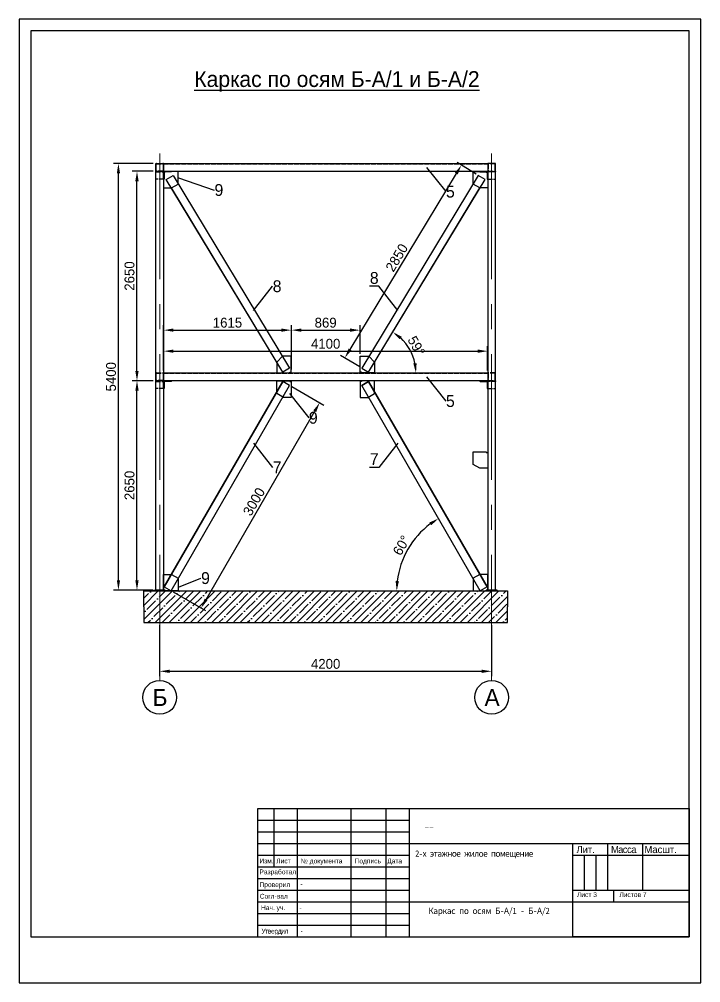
# Model space of a CAD drawing. Header units: millimetres. Extents: x 436607 to 472555, y -237992 to -212524.
# Drawn here: x 445716 to 454338, y -224716 to -212524 of the extents above; entities that cross this region are included whole.
import ezdxf
from ezdxf import colors
from ezdxf.entities.mleader import LeaderData, LeaderLine
from ezdxf.math import Vec2, Vec3

# ---------------------------------------------------------------- set-up
doc = ezdxf.new("R2010")
doc.units = ezdxf.units.MM
doc.header["$LTSCALE"] = 50
for name, pattern in [('ACAD_ISO02W100', [15, 12, -3]), ('осевая', [50.8, 31.75, -6.35, 6.35, -6.35]), ('штриховая', [19.05, 12.7, -6.35])]:
    doc.linetypes.add(name, pattern=pattern)
doc.layers.add('Штрава', color=131, linetype='Continuous')
doc.styles.add('SS', font='Gulim.ttf')
doc.dimstyles.get("Standard").update_dxf_attribs({"dimscale": 500, "dimtxt": 0.18, "dimasz": 0.18, "dimexe": 0.18, "dimexo": 0.0625, "dimgap": 0.09, "dimtad": 0, "dimtih": 1, "dimtoh": 1, "dimdec": 0, "dimzin": 0, "dimdsep": 46, "dimtxsty": 'Standard', "dimcen": 0.09, "dimadec": 0, "dimazin": 0, "dimtfac": 1, "dimtdec": 0, "dimtofl": 0, "dimtmove": 0, "dimatfit": 3, "dimfxl": 0, "dimtolj": 1, "dimtzin": 0, "dimarcsym": 0})

# ---------------------------------------------------------------- blocks, each defined once
blk = doc.blocks.new('*D36')
at = {"color": 0, "lineweight": -2}
for p, q in [((447411, -214348), (446908, -214348)), ((446970, -219623), (446970, -214473)), ((447411, -219748), (446908, -219748))]:
    blk.add_line(p, q, dxfattribs=at)
at = {"color": 0}
for points in [[(446950, -214473), (446991, -214473), (446970, -214348)], [(446950, -219623), (446991, -219623), (446970, -219748)]]:
    blk.add_solid(points, dxfattribs=at)
at = {"layer": 'Defpoints', "color": 0}
for p in [(446970, -214348), (447442, -214348), (447442, -219748)]:
    blk.add_point(p, dxfattribs=at)
at = {"color": 0, "insert": (446877, -217048), "char_height": 125, "attachment_point": 5, "rotation": 90}
blk.add_mtext('5400', dxfattribs=at)
blk = doc.blocks.new('*D37')
at = {"color": 0, "lineweight": -2}
for p, q in [((447411, -217098), (447142, -217098)), ((447205, -219623), (447205, -217223)), ((447411, -219748), (447142, -219748))]:
    blk.add_line(p, q, dxfattribs=at)
at = {"color": 0}
for points in [[(447184, -217223), (447226, -217223), (447205, -217098)], [(447184, -219623), (447226, -219623), (447205, -219748)]]:
    blk.add_solid(points, dxfattribs=at)
at = {"layer": 'Defpoints', "color": 0}
for p in [(447205, -217098), (447442, -217098), (447442, -219748)]:
    blk.add_point(p, dxfattribs=at)
at = {"color": 0, "insert": (447111, -218423), "char_height": 125, "attachment_point": 5, "rotation": 90}
blk.add_mtext('2650', dxfattribs=at)
blk = doc.blocks.new('*D38')
at = {"color": 0, "lineweight": -2}
for p, q in [((447411, -214448), (447142, -214448)), ((447205, -216973), (447205, -214573)), ((447411, -217098), (447142, -217098))]:
    blk.add_line(p, q, dxfattribs=at)
at = {"color": 0}
for points in [[(447184, -214573), (447226, -214573), (447205, -214448)], [(447184, -216973), (447226, -216973), (447205, -217098)]]:
    blk.add_solid(points, dxfattribs=at)
at = {"layer": 'Defpoints', "color": 0}
for p in [(447205, -214448), (447442, -214448), (447442, -217098)]:
    blk.add_point(p, dxfattribs=at)
at = {"color": 0, "insert": (447111, -215773), "char_height": 125, "attachment_point": 5, "rotation": 90}
blk.add_mtext('2650', dxfattribs=at)
blk = doc.blocks.new('*D39')
at = {"color": 0, "lineweight": -2}
for p, q in [((447492, -220190), (447492, -220838)), ((451692, -220190), (451692, -220838)), ((447617, -220775), (451567, -220775))]:
    blk.add_line(p, q, dxfattribs=at)
at = {"color": 0}
for points in [[(447617, -220755), (447617, -220796), (447492, -220775)], [(451567, -220755), (451567, -220796), (451692, -220775)]]:
    blk.add_solid(points, dxfattribs=at)
at = {"layer": 'Defpoints', "color": 0}
for p in [(447492, -220158), (451692, -220158), (451692, -220775)]:
    blk.add_point(p, dxfattribs=at)
at = {"color": 0, "insert": (449592, -220682), "char_height": 125, "attachment_point": 5}
blk.add_mtext('4200', dxfattribs=at)
blk = doc.blocks.new('*D40')
at = {"color": 0, "lineweight": -2}
for p, q in [((447542, -216967), (447542, -216662)), ((451642, -216967), (451642, -216662)), ((447667, -216724), (451517, -216724))]:
    blk.add_line(p, q, dxfattribs=at)
at = {"color": 0}
for points in [[(447667, -216703), (447667, -216745), (447542, -216724)], [(451517, -216703), (451517, -216745), (451642, -216724)]]:
    blk.add_solid(points, dxfattribs=at)
at = {"layer": 'Defpoints', "color": 0}
for p in [(451642, -216724), (447542, -216998), (451642, -216998)]:
    blk.add_point(p, dxfattribs=at)
at = {"color": 0, "insert": (449592, -216631), "char_height": 125, "attachment_point": 5}
blk.add_mtext('4100', dxfattribs=at)
blk = doc.blocks.new('Рамка А3 (Г)')
at = {"color": 8}
blk.add_lwpolyline([(0, 0), (420, 0), (420, 297), (0, 297)], close=True, dxfattribs=at)
at = {"color": 5}
blk.add_lwpolyline([(20, 5), (415, 5), (415, 292), (20, 292)], close=True, dxfattribs=at)
blk = doc.blocks.new('*D114')
at = {"color": 0, "lineweight": -2}
blk.add_arc((451550, -219758), 1059, 126.7641, 173.2359, dxfattribs=at)
at = {"color": 0}
for points in [[(450905, -218892), (450928, -218927), (451021, -218841)], [(450519, -219635), (450477, -219632), (450491, -219758)]]:
    blk.add_solid(points, dxfattribs=at)
at = {"layer": 'Defpoints', "color": 0}
for p in [(450048, -217157), (450739, -219077), (447292, -219758), (451548, -219755), (451892, -219758)]:
    blk.add_point(p, dxfattribs=at)
at = {"color": 0, "insert": (450552, -219182), "char_height": 125, "attachment_point": 5, "rotation": 60}
blk.add_mtext('60°', dxfattribs=at)
blk = doc.blocks.new('*D115')
at = {"color": 0, "lineweight": -2}
for p, q in [((449164, -217173), (449571, -217408)), ((448079, -219866), (449454, -217485)), ((447664, -219771), (448071, -220006))]:
    blk.add_line(p, q, dxfattribs=at)
at = {"color": 0}
for points in [[(449436, -217474), (449472, -217495), (449517, -217376)], [(448061, -219856), (448097, -219877), (448017, -219975)]]:
    blk.add_solid(points, dxfattribs=at)
at = {"layer": 'Defpoints', "color": 0}
for p in [(449136, -217157), (449517, -217376), (447636, -219755)]:
    blk.add_point(p, dxfattribs=at)
at = {"color": 0, "insert": (448686, -218629), "char_height": 125, "attachment_point": 5, "rotation": 60}
blk.add_mtext('3000', dxfattribs=at)
blk = doc.blocks.new('*D116')
at = {"color": 0, "lineweight": -2}
for p, q in [((451497, -214483), (451256, -214338)), ((451245, -214477), (449900, -216702)), ((450023, -216922), (449782, -216777))]:
    blk.add_line(p, q, dxfattribs=at)
at = {"color": 0}
for points in [[(451227, -214466), (451263, -214488), (451310, -214370)], [(449882, -216691), (449918, -216713), (449835, -216809)]]:
    blk.add_solid(points, dxfattribs=at)
at = {"layer": 'Defpoints', "color": 0}
for p in [(451524, -214499), (449835, -216809), (450049, -216938)]:
    blk.add_point(p, dxfattribs=at)
at = {"color": 0, "insert": (450492, -215541), "char_height": 125, "attachment_point": 5, "rotation": 58.8433}
blk.add_mtext('2850', dxfattribs=at)
blk = doc.blocks.new('*D117')
at = {"color": 0, "lineweight": -2}
for p, q in [((447542, -216967), (447542, -216395)), ((449158, -216957), (449158, -216395)), ((447667, -216458), (449033, -216458))]:
    blk.add_line(p, q, dxfattribs=at)
at = {"color": 0}
for points in [[(447667, -216437), (447667, -216478), (447542, -216458)], [(449033, -216437), (449033, -216478), (449158, -216458)]]:
    blk.add_solid(points, dxfattribs=at)
at = {"layer": 'Defpoints', "color": 0}
for p in [(449158, -216458), (447542, -216998), (449158, -216988)]:
    blk.add_point(p, dxfattribs=at)
at = {"color": 0, "insert": (448350, -216364), "char_height": 125, "attachment_point": 5}
blk.add_mtext('1615', dxfattribs=at)
blk = doc.blocks.new('*D118')
at = {"color": 0, "lineweight": -2}
for p, q in [((449158, -216757), (449158, -216395)), ((450027, -216757), (450027, -216395)), ((449283, -216458), (449902, -216458))]:
    blk.add_line(p, q, dxfattribs=at)
at = {"color": 0}
for points in [[(449283, -216437), (449283, -216478), (449158, -216458)], [(449902, -216437), (449902, -216478), (450027, -216458)]]:
    blk.add_solid(points, dxfattribs=at)
at = {"layer": 'Defpoints', "color": 0}
for p in [(450027, -216458), (449158, -216788), (450027, -216788)]:
    blk.add_point(p, dxfattribs=at)
at = {"color": 0, "insert": (449592, -216364), "char_height": 125, "attachment_point": 5}
blk.add_mtext('869', dxfattribs=at)
blk = doc.blocks.new('*D121')
at = {"color": 0, "lineweight": -2}
blk.add_arc((450127, -217002), 608, 11.8037, 47.0396, dxfattribs=at)
at = {"color": 0}
for points in [[(450529, -216574), (450554, -216541), (450442, -216482)], [(450743, -216876), (450702, -216880), (450735, -217002)]]:
    blk.add_solid(points, dxfattribs=at)
at = {"layer": 'Defpoints', "color": 0}
for p in [(451545, -214658), (450700, -216798), (447542, -217002), (450135, -216990), (451642, -217002)]:
    blk.add_point(p, dxfattribs=at)
at = {"color": 0, "insert": (450739, -216658), "char_height": 125, "attachment_point": 5, "rotation": 299.4217}
blk.add_mtext('59°', dxfattribs=at)

msp = doc.modelspace()

# ---------------------------------------------------------------- hatches: boundary and pattern name
h = msp.add_hatch()
h.set_pattern_fill('ANSI35', color=256, scale=20)
h.paths.add_polyline_path([(447492.394, -219758.481), (447292.394, -219758.481), (447292.394, -219958.481), (447292.394, -220158.481), (447492.394, -220158.481)])
h.paths.add_polyline_path([(451892.394, -220158.481), (451892.394, -219758.481), (447492.394, -219758.481), (447492.394, -220158.481)])

# ---------------------------------------------------------------- linework, layer by layer
at = {"color": 1, "linetype": 'осевая', "lineweight": 5}
for p, q in [((447492.394, -220890.943), (447492.394, -214158.481)), ((451692.394, -220890.943), (451692.394, -214158.481))]:
    msp.add_line(p, q, dxfattribs=at)
at = {"lineweight": 30}
msp.add_line((447542.394, -214348.481), (451642.394, -214348.481), dxfattribs=at)
at = {"linetype": 'ACAD_ISO02W100', "ltscale": 0.1}
for p, q in [((447542.394, -214352.481), (451642.394, -214352.481)), ((447542.394, -214444.481), (451642.394, -214444.481)), ((447542.394, -217002.481), (451642.394, -217002.481)), ((447542.394, -217094.481), (451642.394, -217094.481))]:
    msp.add_line(p, q, dxfattribs=at)
for p, q in [((449049.854, -216990.055), (447640.211, -214658.481)), ((450134.934, -216990.055), (451544.577, -214658.481)), ((447542.394, -216998.481), (451642.394, -216998.481)), ((447549.854, -219704.984), (449049.854, -217106.907)), ((450134.934, -217106.907), (450048.332, -217156.907)), ((451634.934, -219704.984), (450134.934, -217106.907)), ((448732.584, -224135.873), (448732.584, -222512.632)), ((448732.584, -222512.632), (454192.579, -222512.632)), ((448939.178, -223250.469), (448939.178, -222512.632)), ((449234.313, -224135.873), (449234.313, -222512.632)), ((449913.123, -224135.873), (449913.123, -222512.632)), ((450355.826, -224135.873), (450355.826, -222512.632)), ((450650.961, -224135.873), (450650.961, -222512.632)), ((454192.579, -222512.632), (454192.579, -224135.873)), ((448732.584, -222660.199), (450650.961, -222660.199)), ((448732.584, -222807.767), (450650.961, -222807.767)), ((448732.584, -222955.334), (454192.579, -222955.334)), ((448732.584, -222955.334), (454192.579, -222955.334)), ((452716.904, -222955.334), (452716.904, -224135.873)), ((453159.607, -222955.334), (453159.607, -223545.604)), ((453602.309, -222955.334), (453602.309, -223545.604)), ((448732.584, -223102.901), (450650.961, -223102.901)), ((452716.904, -223102.901), (454192.579, -223102.901)), ((452864.472, -223102.901), (452864.472, -223545.604)), ((453012.039, -223102.901), (453012.039, -223545.604)), ((448732.584, -223250.469), (450650.961, -223250.469)), ((448732.584, -223250.469), (450650.961, -223250.469)), ((448732.584, -223398.036), (450650.961, -223398.036)), ((448732.584, -223398.036), (450650.961, -223398.036)), ((448732.584, -223545.604), (450650.961, -223545.604)), ((452716.904, -223545.604), (454192.579, -223545.604)), ((453232.357, -223545.604), (453232.357, -223693.171)), ((448732.584, -223693.171), (454192.579, -223693.171)), ((448732.584, -223840.739), (450650.961, -223840.739)), ((448732.584, -223840.739), (450650.961, -223840.739)), ((448732.584, -223988.306), (450650.961, -223988.306))]:
    msp.add_line(p, q)
at = {"lineweight": 30}
for points in [[(447492.394, -219748.481), (447442.394, -219748.481), (447442.394, -214348.481), (447542.394, -214348.481), (447542.394, -219748.481), (447492.394, -219748.481)], [(447542.394, -214448.481), (447542.394, -214348.481), (451642.394, -214348.481), (451642.394, -214448.481), (447542.394, -214448.481)], [(451692.394, -219748.481), (451742.394, -219748.481), (451742.394, -214348.481), (451642.394, -214348.481), (451642.394, -219748.481), (451692.394, -219748.481)], [(449135.43, -216938.317), (449049.854, -216990.055), (447575.32, -214551.152), (447660.896, -214499.414), (449135.43, -216938.317)], [(450049.359, -216938.317), (450134.934, -216990.055), (451609.468, -214551.152), (451523.893, -214499.414), (450049.359, -216938.317)], [(447542.394, -217098.481), (447542.394, -216998.481), (451642.394, -216998.481), (451642.394, -217098.481), (447542.394, -217098.481)], [(449136.457, -217156.907), (449049.854, -217106.907), (447549.854, -219704.984), (447636.457, -219754.984), (449136.457, -217156.907)], [(450048.332, -217156.907), (450134.934, -217106.907), (451634.934, -219704.984), (451548.332, -219754.984), (450048.332, -217156.907)], [(447292.394, -219958.481), (447292.394, -219758.481), (451892.394, -219758.481), (451892.394, -219958.481)], [(447492.394, -219748.481), (447562.394, -219748.481), (447562.394, -219758.481), (447422.394, -219758.481), (447422.394, -219748.481), (447492.394, -219748.481)], [(451692.394, -219748.481), (451622.394, -219748.481), (451622.394, -219758.481), (451762.394, -219758.481), (451762.394, -219748.481), (451692.394, -219748.481)], [(447292.394, -219958.481), (447292.394, -220158.481), (451892.394, -220158.481), (451892.394, -219958.481)]]:
    msp.add_lwpolyline(points, dxfattribs=at)
at = {"linetype": 'ACAD_ISO02W100', "ltscale": 0.1}
for points in [[(447442.394, -214398.481), (447442.394, -214358.481, -0.414213562), (447452.394, -214348.481), (447532.394, -214348.481, -0.414213562), (447542.394, -214358.481), (447542.394, -214438.481, -0.414213562), (447532.394, -214448.481), (447452.394, -214448.481, -0.414213562), (447442.394, -214438.481), (447442.394, -214398.481)], [(451742.394, -214398.481), (451742.394, -214358.481, 0.414213562), (451732.394, -214348.481), (451652.394, -214348.481, 0.414213562), (451642.394, -214358.481), (451642.394, -214438.481, 0.414213562), (451652.394, -214448.481), (451732.394, -214448.481, 0.414213562), (451742.394, -214438.481), (451742.394, -214398.481)], [(447446.394, -214398.481), (447446.394, -214398.481), (447446.394, -214358.481, -0.414213562), (447452.394, -214352.481), (447532.394, -214352.481, -0.414213562), (447538.394, -214358.481), (447538.394, -214438.481, -0.414213562), (447532.394, -214444.481), (447452.394, -214444.481, -0.414213562), (447446.394, -214438.481), (447446.394, -214398.481)], [(451738.394, -214398.481), (451738.394, -214398.481), (451738.394, -214358.481, 0.414213562), (451732.394, -214352.481), (451652.394, -214352.481, 0.414213562), (451646.394, -214358.481), (451646.394, -214438.481, 0.414213562), (451652.394, -214444.481), (451732.394, -214444.481, 0.414213562), (451738.394, -214438.481), (451738.394, -214398.481)], [(447442.394, -217048.481), (447442.394, -217008.481, -0.414213562), (447452.394, -216998.481), (447532.394, -216998.481, -0.414213562), (447542.394, -217008.481), (447542.394, -217088.481, -0.414213562), (447532.394, -217098.481), (447452.394, -217098.481, -0.414213562), (447442.394, -217088.481), (447442.394, -217048.481)], [(447446.394, -217048.481), (447446.394, -217048.481), (447446.394, -217008.481, -0.414213562), (447452.394, -217002.481), (447532.394, -217002.481, -0.414213562), (447538.394, -217008.481), (447538.394, -217088.481, -0.414213562), (447532.394, -217094.481), (447452.394, -217094.481, -0.414213562), (447446.394, -217088.481), (447446.394, -217048.481)], [(451742.394, -217048.481), (451742.394, -217008.481, 0.414213562), (451732.394, -216998.481), (451652.394, -216998.481, 0.414213562), (451642.394, -217008.481), (451642.394, -217088.481, 0.414213562), (451652.394, -217098.481), (451732.394, -217098.481, 0.414213562), (451742.394, -217088.481), (451742.394, -217048.481)], [(451738.394, -217048.481), (451738.394, -217048.481), (451738.394, -217008.481, 0.414213562), (451732.394, -217002.481), (451652.394, -217002.481, 0.414213562), (451646.394, -217008.481), (451646.394, -217088.481, 0.414213562), (451652.394, -217094.481), (451732.394, -217094.481, 0.414213562), (451738.394, -217088.481), (451738.394, -217048.481)]]:
    msp.add_lwpolyline(points, format="xyb", dxfattribs=at)
for points in [[(447542.394, -214448.481), (447442.394, -214448.481), (447442.394, -214456.481), (447542.394, -214456.481), (447542.394, -214548.481), (447442.394, -214548.481), (447442.394, -214456.481)], [(451642.394, -214448.481), (451742.394, -214448.481), (451742.394, -214456.481), (451642.394, -214456.481), (451642.394, -214548.481), (451742.394, -214548.481), (451742.394, -214456.481)], [(447542.394, -217098.481), (447442.394, -217098.481), (447442.394, -217106.481), (447542.394, -217106.481), (447542.394, -217198.481), (447442.394, -217198.481), (447442.394, -217106.481)], [(451642.394, -217098.481), (451742.394, -217098.481), (451742.394, -217106.481), (451642.394, -217106.481), (451642.394, -217198.481), (451742.394, -217198.481), (451742.394, -217106.481)]]:
    msp.add_lwpolyline(points, dxfattribs=at)
at = {"lineweight": 30}
for points in [[(447542.394, -214448.481), (447642.394, -214448.481), (447642.394, -214452.481, -0.414213562), (447638.394, -214456.481), (447562.394, -214456.481, 0.414213562), (447550.394, -214468.481), (447550.394, -214544.481, -0.414213562), (447546.394, -214548.481), (447542.394, -214548.481), (447542.394, -214448.481)], [(451642.394, -214448.481), (451542.394, -214448.481), (451542.394, -214452.481, 0.414213562), (451546.394, -214456.481), (451622.394, -214456.481, -0.414213562), (451634.394, -214468.481), (451634.394, -214544.481, 0.414213562), (451638.394, -214548.481), (451642.394, -214548.481), (451642.394, -214448.481)], [(447542.394, -217098.481), (447642.394, -217098.481), (447642.394, -217102.481, -0.414213562), (447638.394, -217106.481), (447562.394, -217106.481, 0.414213562), (447550.394, -217118.481), (447550.394, -217194.481, -0.414213562), (447546.394, -217198.481), (447542.394, -217198.481), (447542.394, -217098.481)], [(451642.394, -217098.481), (451542.394, -217098.481), (451542.394, -217102.481, 0.414213562), (451546.394, -217106.481), (451622.394, -217106.481, -0.414213562), (451634.394, -217118.481), (451634.394, -217194.481, 0.414213562), (451638.394, -217198.481), (451642.394, -217198.481), (451642.394, -217098.481)]]:
    msp.add_lwpolyline(points, format="xyb", dxfattribs=at)
for points in [[(447542.394, -214458.481), (447542.394, -214658.481), (447640.211, -214658.481), (447726.813, -214608.481), (447726.813, -214448.481), (447562.394, -214448.481), (447562.394, -214458.481), (447542.394, -214458.481)], [(451642.394, -214458.481), (451642.394, -214658.481), (451544.577, -214658.481), (451457.975, -214608.481), (451457.975, -214448.481), (451622.394, -214448.481), (451622.394, -214458.481), (451642.394, -214458.481)], [(449157.761, -216988.481), (449157.761, -216788.481), (449044.841, -216788.481), (448973.342, -216863.503), (448973.342, -216998.481), (449137.761, -216998.481), (449137.761, -216988.481), (449157.761, -216988.481)], [(450027.027, -216988.481), (450027.027, -216788.481), (450139.948, -216788.481), (450211.446, -216863.503), (450211.446, -216998.481), (450047.027, -216998.481), (450047.027, -216988.481), (450027.027, -216988.481)], [(449157.761, -217108.481), (449157.761, -217308.481), (449059.945, -217308.481), (448973.342, -217258.481), (448973.342, -217098.481), (449137.761, -217098.481), (449137.761, -217108.481), (449157.761, -217108.481)], [(450027.027, -217108.481), (450027.027, -217308.481), (450124.844, -217308.481), (450211.446, -217258.481), (450211.446, -217098.481), (450047.027, -217098.481), (450047.027, -217108.481), (450027.027, -217108.481)], [(451642.394, -218006.516), (451642.394, -218206.516), (451544.577, -218206.516), (451457.975, -218156.516), (451457.975, -217996.516), (451622.394, -217996.516), (451622.394, -218006.516), (451642.394, -218006.516)], [(447542.394, -219748.481), (447542.394, -219548.481), (447640.211, -219548.481), (447726.813, -219598.481), (447726.813, -219758.481), (447562.394, -219758.481), (447562.394, -219748.481), (447542.394, -219748.481)], [(451642.394, -219748.481), (451642.394, -219548.481), (451544.577, -219548.481), (451457.975, -219598.481), (451457.975, -219758.481), (451622.394, -219758.481), (451622.394, -219748.481), (451642.394, -219748.481)]]:
    msp.add_lwpolyline(points)
for centre in [(447492.394, -221105.318), (451692.394, -221105.318)]:
    msp.add_circle(centre, 214.375)
at = {"layer": 'Штрава', "color": 1, "lineweight": -2}
msp.add_lwpolyline([(454192.579, -223693.171), (454192.579, -224135.873), (452716.904, -224135.873)], dxfattribs=at)

# ---------------------------------------------------------------- block references
at = {"xscale": 29.03040000000619, "yscale": 29.030399999996, "zscale": 29.0304, "rotation": 90}
msp.add_blockref('Рамка А3 (Г)', (454337.731, -224716.481), dxfattribs=at)

# ---------------------------------------------------------------- texts
at = {"attachment_point": 1}
for s, insert, char_height, width in [('{\\LКаркас по осям Б-А/1 и Б-А/2}', (447930.099, -213180.547), 200, 3574.06057), ('{\\fSimSun|b0|i0|c204|p2;__}', (450842.328, -222651.352), 87.5, 3476.38102), ('{\\fSimSun|b0|i0|c204|p2;\\W0.9;\\T0.9;2-х этажное жилое помещение}', (450725.42, -223041.624), 80.5, 1948.55157), ('{\\fSimSun|b0|i0|c204|p2;\\W0.9;\\T0.95;Каркас по осям Б-А/1 - Б-А/2}', (450891.717, -223766.428), 80.5, 1603.62214)]:
    msp.add_mtext(s, dxfattribs=dict(at, insert=insert, char_height=char_height, width=width))
at = {"linetype": 'штриховая', "char_height": 214.375, "width": 182.77993, "attachment_point": 1}
for s, insert in [(' Б', (447402.631, -220999.646)), (' А', (451602.631, -220999.646))]:
    msp.add_mtext(s, dxfattribs=dict(at, insert=insert))
at = {"attachment_point": 1, "style": 'SS'}
for s, insert, char_height, width in [('{\\H1.5x;Лит.}', (452765.323, -222984.564), 60.81075, 346.62043), ('{\\H1.5x;\\T0.9;Масса}', (453202.693, -222984.564), 60.81075, 346.62043), ('{\\H1.5x;Масшт.}', (453626.118, -222984.564), 60.81075, 346.62043), ('Изм.', (448753.973, -223144.853), 60.8108, 346.62043), ('Лист', (448967.419, -223144.853), 60.8108, 346.62043), ('{\\fArial|b0|i0|c204|p34;№ документа}', (449275.229, -223144.853), 60.81075, 623.91817), ('Подпись ', (449957.842, -223144.853), 60.8108, 346.62043), ('Дата', (450370.509, -223144.853), 60.8108, 346.62043), ('Разработал', (448754.665, -223283.207), 60.8108, 346.62043), ('Проверил', (448755.354, -223445.496), 60.8108, 346.62043), ('-', (449273.737, -223438.805), 60.811, 716.35064), ('Согл-вал', (448758.459, -223591.407), 60.8108, 346.62043), ('{\\fGulim|b0|i0|c129|p50;Лист }3{\\fGulim|b0|i0|c129|p50; }', (452771.969, -223571.028), 60.81075, 346.62043), ('{\\fGulim|b0|i0|c129|p50;Листов }7', (453308.459, -223571.028), 60.81075, 778.43012), ('Нач. уч.', (448774.062, -223736.503), 60.8108, 346.62043), ('{\\T0.85;-}', (449260.096, -223743.332), 60.8108, 678.29025), ('{\\T0.9;Утвердил}', (448779.192, -224032.813), 60.81075, 346.62043), ('{\\T0.85;-}', (449274.78, -224032.813), 60.8108, 667.41591)]:
    msp.add_mtext(s, dxfattribs=dict(at, insert=insert, char_height=char_height, width=width))

# ---------------------------------------------------------------- dimensions: what is measured, and where the dimension line sits
for base, p1, p2, picture, middle in [((446970.375, -214348.481), (447442.394, -219748.481), (447442.394, -214348.481), '*D36', (446876.625, -217048.481)), ((447204.668, -214448.481), (447442.394, -217098.481), (447442.394, -214448.481), '*D38', (447110.918, -215773.481)), ((447204.668, -217098.481), (447442.394, -219748.481), (447442.394, -217098.481), '*D37', (447110.918, -218423.481))]:
    dim = msp.add_linear_dim(base=base, p1=p1, p2=p2, angle=90, dimstyle='Standard', override={"dimscale": 50, "dimtxt": 2.5, "dimasz": 2.5, "dimexe": 1.25, "dimexo": 0.625, "dimgap": 0.625, "dimtad": 1, "dimtih": 0, "dimtoh": 0, "dimdec": 2, "dimzin": 8, "dimdsep": 44, "dimcen": 2.5, "dimtdec": 2, "dimtofl": 1, "dimfxl": 1.5, "dimtolj": 0, "dimtzin": 8})
    dim.commit()
    dim.dimension.update_dxf_attribs({"geometry": picture, "text_midpoint": middle})
for p1, p2, distance, picture, middle in [((451523.893, -214499.414), (450049.359, -216938.317), -250.194, '*D116', (450492.294, -215540.916)), ((447636.457, -219754.984), (449136.457, -217156.907), -439.165, '*D115', (448685.595, -218628.653))]:
    dim = msp.add_aligned_dim(p1=p1, p2=p2, distance=distance, dimstyle='Standard', override={"dimscale": 50, "dimtxt": 2.5, "dimasz": 2.5, "dimexe": 1.25, "dimexo": 0.625, "dimgap": 0.625, "dimtad": 1, "dimtih": 0, "dimtoh": 0, "dimdec": 2, "dimzin": 8, "dimdsep": 44, "dimcen": 2.5, "dimtdec": 2, "dimtofl": 1, "dimfxl": 1.5, "dimtolj": 0, "dimtzin": 8})
    dim.commit()
    dim.dimension.update_dxf_attribs({"geometry": picture, "text_midpoint": middle})
for base, line1, line2, picture, middle in [((450699.98, -216798.44), ((447542.394, -217002.481), (451642.394, -217002.481)), ((450134.934, -216990.055), (451544.577, -214658.481)), '*D121', (450738.517, -216657.842)), ((450738.778, -219077.49), ((447292.394, -219758.481), (451892.394, -219758.481)), ((451548.332, -219754.984), (450048.332, -217156.907)), '*D114', (450551.664, -219181.889))]:
    dim = msp.add_angular_dim_2l(base=base, line1=line1, line2=line2, dimstyle='Standard', override={"dimscale": 50, "dimtxt": 2.5, "dimasz": 2.5, "dimexe": 1.25, "dimexo": 0.625, "dimgap": 0.625, "dimtad": 1, "dimtih": 0, "dimtoh": 0, "dimdec": 2, "dimzin": 8, "dimdsep": 44, "dimcen": 2.5, "dimtdec": 2, "dimtofl": 1, "dimfxl": 1.5, "dimtolj": 0, "dimtzin": 8})
    dim.commit()
    dim.dimension.update_dxf_attribs({"geometry": picture, "text_midpoint": middle})
for base, p1, p2, override, picture, middle in [((449157.761, -216457.627), (447542.394, -216998.481), (449157.761, -216988.481), {"dimscale": 50, "dimtxt": 2.5, "dimasz": 2.5, "dimexe": 1.25, "dimexo": 0.625, "dimgap": 0.625, "dimtad": 1, "dimtih": 0, "dimtoh": 0, "dimzin": 8, "dimdsep": 44, "dimcen": 2.5, "dimtdec": 2, "dimtofl": 1, "dimfxl": 1.5, "dimtolj": 0, "dimtzin": 8}, '*D117', (448350.078, -216363.877)), ((450027.027, -216457.627), (449157.761, -216788.481), (450027.027, -216788.481), {"dimscale": 50, "dimtxt": 2.5, "dimasz": 2.5, "dimexe": 1.25, "dimexo": 0.625, "dimgap": 0.625, "dimtad": 1, "dimtih": 0, "dimtoh": 0, "dimzin": 8, "dimdsep": 44, "dimcen": 2.5, "dimtdec": 2, "dimtofl": 1, "dimfxl": 1.5, "dimtolj": 0, "dimtzin": 8}, '*D118', (449592.394, -216363.877)), ((451642.394, -216724.312), (447542.394, -216998.481), (451642.394, -216998.481), {"dimscale": 50, "dimtxt": 2.5, "dimasz": 2.5, "dimexe": 1.25, "dimexo": 0.625, "dimgap": 0.625, "dimtad": 1, "dimtih": 0, "dimtoh": 0, "dimdec": 2, "dimzin": 8, "dimdsep": 44, "dimcen": 2.5, "dimtdec": 2, "dimtofl": 1, "dimfxl": 1.5, "dimtolj": 0, "dimtzin": 8}, '*D40', (449592.394, -216630.562)), ((451692.394, -220775.342), (447492.394, -220158.481), (451692.394, -220158.481), {"dimscale": 50, "dimtxt": 2.5, "dimasz": 2.5, "dimexe": 1.25, "dimexo": 0.625, "dimgap": 0.625, "dimtad": 1, "dimtih": 0, "dimtoh": 0, "dimdec": 2, "dimzin": 8, "dimdsep": 44, "dimcen": 2.5, "dimtdec": 2, "dimtofl": 1, "dimfxl": 1.5, "dimtolj": 0, "dimtzin": 8}, '*D39', (449592.394, -220681.592))]:
    dim = msp.add_linear_dim(base=base, p1=p1, p2=p2, dimstyle='Standard', override=override)
    dim.commit()
    dim.dimension.update_dxf_attribs({"geometry": picture, "text_midpoint": middle})

# ---------------------------------------------------------------- leaders
ml = msp.add_multileader_mtext('Standard')
ml.set_content('5', color=256)
ml.set_leader_properties()
ml.build(insert=Vec2(0, 0))
ml.multileader.update_dxf_attribs({"text_right_attachment_type": 6, "dogleg_length": 0.36})
ctx = ml.context
ctx.base_point, ctx.char_height, ctx.plane_origin = Vec3(451112.182, -214704.932), 150, Vec3(450779.315, -214895.599)
ctx.right_attachment = 6
notes = []
notes.append((ctx, [(0, (1, 1, 0), (451111.822, -214704.932), (1, 0), 0.36, [(0, [(450867.365, -214396.245)], 0, [])])]))
ctx.mtext.insert, ctx.mtext.flow_direction = Vec3(451114.182, -214629.932), 5
ml = msp.add_multileader_mtext('Standard')
ml.set_content('9', color=256)
ml.set_leader_properties()
ml.build(insert=Vec2(0, 0))
ml.multileader.update_dxf_attribs({"text_right_attachment_type": 6, "dogleg_length": 0.36})
ctx = ml.context
ctx.base_point, ctx.char_height, ctx.plane_origin = Vec3(448183.646, -214684.535), 150, Vec3(447638.764, -215027.836)
ctx.right_attachment = 6
notes.append((ctx, [(0, (1, 1, 0), (448183.286, -214684.535), (1, 0), 0.36, [(0, [(447726.813, -214528.481)], 0, [])])]))
ctx.mtext.insert, ctx.mtext.flow_direction = Vec3(448185.646, -214609.535), 5
ml = msp.add_multileader_mtext('Standard')
ml.set_content('8', color=256)
ml.set_leader_properties()
ml.build(insert=Vec2(0, 0))
ml.multileader.update_dxf_attribs({"text_right_attachment_type": 6, "dogleg_length": 0.36})
ctx = ml.context
ctx.base_point, ctx.char_height, ctx.plane_origin = Vec3(450160.631, -215797.164), 150, Vec3(450597.498, -215711.497)
ctx.right_attachment, ctx.text_align_type = 6, 2
notes.append((ctx, [(0, (1, 1, 0), (450264.991, -215902.164), (-1, 0), 0.36, [(0, [(450509.449, -216210.852)], 0, [])])]))
ctx.mtext.insert, ctx.mtext.alignment, ctx.mtext.flow_direction = Vec3(450262.631, -215722.164), 3, 5
ml = msp.add_multileader_mtext('Standard')
ml.set_content('8', color=256)
ml.set_leader_properties()
ml.build(insert=Vec2(0, 0))
ml.multileader.update_dxf_attribs({"text_right_attachment_type": 6, "dogleg_length": 0.36})
ctx = ml.context
ctx.base_point, ctx.char_height, ctx.plane_origin = Vec3(448920.157, -215902.164), 150, Vec3(448587.29, -215711.497)
ctx.right_attachment = 6
notes.append((ctx, [(0, (1, 1, 0), (448919.797, -215902.164), (1, 0), 0.36, [(0, [(448675.34, -216210.852)], 0, [])])]))
ctx.mtext.insert, ctx.mtext.flow_direction = Vec3(448922.157, -215827.164), 5
ml = msp.add_multileader_mtext('Standard')
ml.set_content('5', color=256)
ml.set_leader_properties()
ml.build(insert=Vec2(0, 0))
ml.multileader.update_dxf_attribs({"text_right_attachment_type": 6, "dogleg_length": 0.36})
ctx = ml.context
ctx.base_point, ctx.char_height, ctx.plane_origin = Vec3(451112.182, -217354.932), 150, Vec3(450779.315, -217545.599)
ctx.right_attachment = 6
notes.append((ctx, [(0, (1, 1, 0), (451111.822, -217354.932), (1, 0), 0.36, [(0, [(450867.365, -217046.245)], 0, [])])]))
ctx.mtext.insert, ctx.mtext.flow_direction = Vec3(451114.182, -217279.932), 5
ml = msp.add_multileader_mtext('Standard')
ml.set_content('9', color=256)
ml.set_leader_properties()
ml.build(insert=Vec2(0, 0))
ml.multileader.update_dxf_attribs({"text_right_attachment_type": 6, "dogleg_length": 0.36})
ctx = ml.context
ctx.base_point, ctx.char_height, ctx.plane_origin = Vec3(449377.994, -217566.993), 150, Vec3(449045.127, -217757.66)
ctx.right_attachment = 6
notes.append((ctx, [(0, (1, 1, 0), (449377.634, -217566.993), (1, 0), 0.36, [(0, [(449133.177, -217258.306)], 0, [])])]))
ctx.mtext.insert, ctx.mtext.flow_direction = Vec3(449379.994, -217491.993), 5
ml = msp.add_multileader_mtext('Standard')
ml.set_content('7', color=256)
ml.set_leader_properties()
ml.build(insert=Vec2(0, 0))
ml.multileader.update_dxf_attribs({"text_right_attachment_type": 6, "dogleg_length": 0.36})
ctx = ml.context
ctx.base_point, ctx.char_height, ctx.plane_origin = Vec3(448920.157, -218194.799), 150, Vec3(448587.29, -218385.466)
ctx.right_attachment = 6
notes.append((ctx, [(0, (1, 1, 0), (448919.797, -218194.799), (1, 0), 0.36, [(0, [(448675.34, -217886.111)], 0, [])])]))
ctx.mtext.insert, ctx.mtext.flow_direction = Vec3(448922.157, -218119.799), 5
ml = msp.add_multileader_mtext('Standard')
ml.set_content('7', color=256)
ml.set_leader_properties()
ml.build(insert=Vec2(0, 0))
ml.multileader.update_dxf_attribs({"text_right_attachment_type": 6, "dogleg_length": 0.36})
ctx = ml.context
ctx.base_point, ctx.char_height, ctx.plane_origin = Vec3(450160.631, -218089.799), 150, Vec3(450597.498, -218385.466)
ctx.right_attachment, ctx.text_align_type = 6, 2
notes.append((ctx, [(0, (1, 1, 0), (450264.991, -218194.799), (-1, 0), 0.36, [(0, [(450509.449, -217886.111)], 0, [])])]))
ctx.mtext.insert, ctx.mtext.alignment, ctx.mtext.flow_direction = Vec3(450262.631, -218014.799), 3, 5
ml = msp.add_multileader_mtext('Standard')
ml.set_content('9', color=256)
ml.set_leader_properties()
ml.build(insert=Vec2(0, 0))
ml.multileader.update_dxf_attribs({"text_right_attachment_type": 6, "dogleg_length": 0.36})
ctx = ml.context
ctx.base_point, ctx.char_height, ctx.plane_origin = Vec3(448014.082, -219595.591), 150, Vec3(447638.764, -220209.53)
ctx.right_attachment = 6
notes.append((ctx, [(0, (1, 1, 0), (448013.722, -219595.591), (1, 0), 0.36, [(0, [(447726.813, -219710.175)], 0, [])])]))
ctx.mtext.insert, ctx.mtext.flow_direction = Vec3(448016.082, -219520.591), 5
for ctx, leaders in notes:
    for number, flags, end, landing, length, lines in leaders:
        leader = LeaderData()
        leader.index, (leader.has_last_leader_line, leader.has_dogleg_vector, leader.attachment_direction) = number, flags
        leader.last_leader_point, leader.dogleg_vector, leader.dogleg_length = Vec3(end), Vec3(landing), length
        for number, points, colour, breaks in lines:
            line = LeaderLine()
            line.index, line.vertices, line.color, line.breaks = number, Vec3.list(points), colors.encode_raw_color(colour), breaks
            leader.lines.append(line)
        ctx.leaders.append(leader)

doc.saveas('drawing.dxf')
